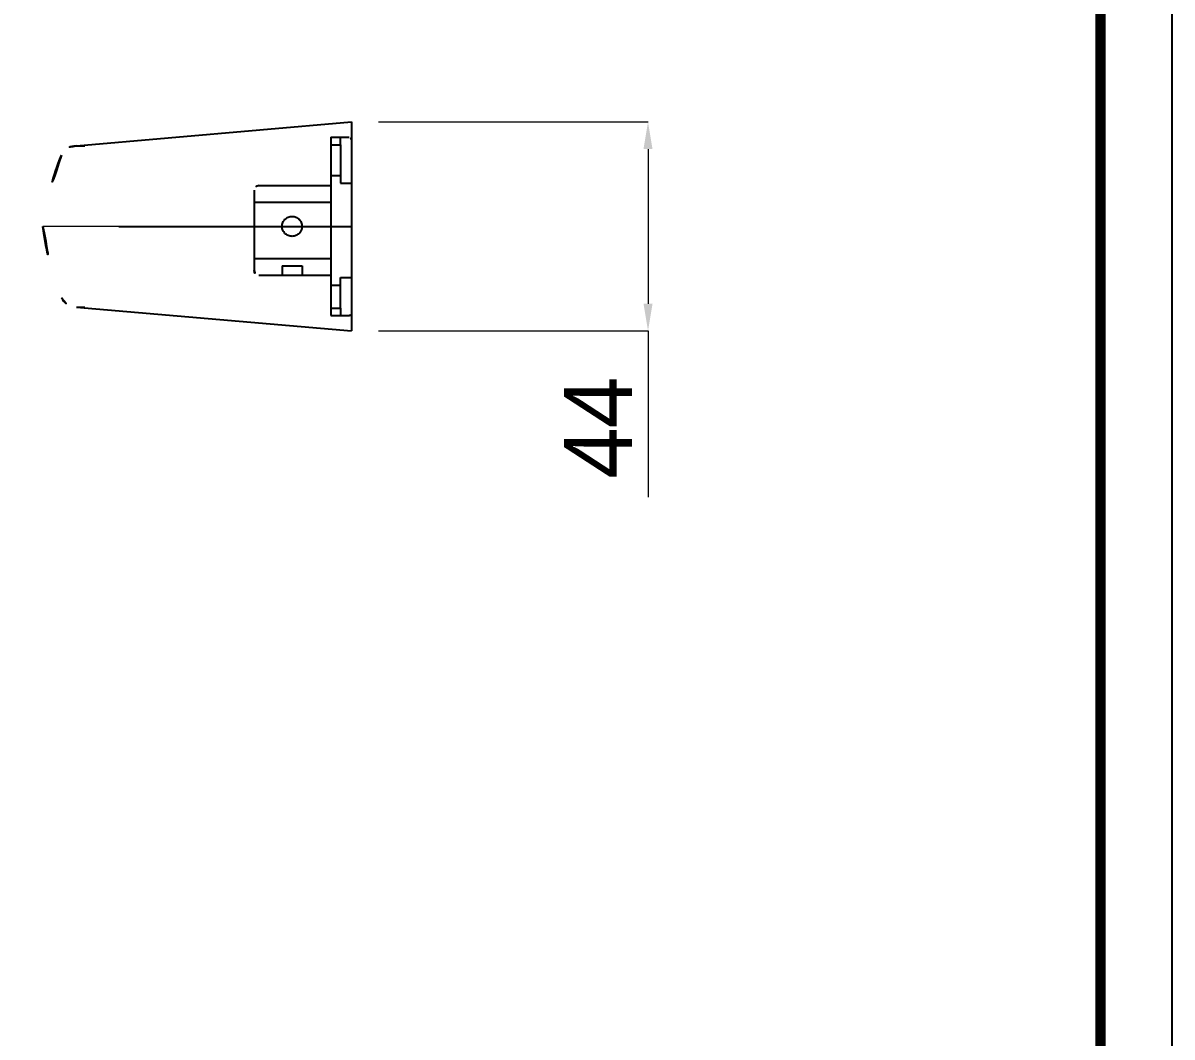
# Model space of a CAD drawing. Extents: x 16296677952 to 16296679688, y -37409618576 to -37409617304.
# Drawn here: x 16296679144.9 to 16296679314.3, y -37409617752.5 to -37409617603 of the extents above; entities that cross this region are included whole.
import ezdxf

# ---------------------------------------------------------------- set-up
doc = ezdxf.new("R2010")
doc.units = 0
doc.header["$LTSCALE"] = 10
doc.header["$MEASUREMENT"] = 0
doc.header["$PDMODE"] = 3
doc.header["$PDSIZE"] = -10
doc.linetypes.add('HIDDENX2', pattern=[0.75, 0.5, -0.25])
doc.layers.get('0').update_dxf_attribs({"linetype": 'CONTINUOUS'})
doc.layers.get('DEFPOINTS').update_dxf_attribs({"linetype": 'CONTINUOUS'})
doc.layers.add('Default', color=7, linetype='CONTINUOUS')
doc.styles.add('Daelim Dimension', font='')
doc.styles.get('Daelim Dimension').set_extended_font_data('NanumGothic')
doc.dimstyles.new('DEFAULT', dxfattribs={"dimscale": 2, "dimtxt": 2, "dimasz": 2, "dimexe": 0, "dimexo": 2, "dimgap": 1, "dimtad": 1, "dimdec": 1, "dimzin": 9, "dimdsep": 46, "dimtxsty": 'Daelim Dimension', "dimcen": 0.5, "dimclrd": 252, "dimclre": 252, "dimclrt": 3, "dimadec": 1, "dimazin": 0, "dimtfac": 1, "dimtdec": 1, "dimtix": 1, "dimtmove": 0, "dimatfit": 3, "dimfxl": 1, "dimtolj": 1, "dimtzin": 1, "dimlwd": 9, "dimlwe": 9, "dimarcsym": 0})

# ---------------------------------------------------------------- blocks, each defined once
blk = doc.blocks.new('*D14')
at = {"color": 5, "lineweight": 9, "transparency": 16777216}
for p, q in [((16296679197.33032, -37409617617.579498), (16296679237.057501, -37409617617.579498)), ((16296679237.057501, -37409617621.579498), (16296679237.057501, -37409617644.379501)), ((16296679197.33032, -37409617648.379501), (16296679237.057501, -37409617648.379501)), ((16296679237.057501, -37409617648.379501), (16296679237.057501, -37409617672.903107))]:
    blk.add_line(p, q, dxfattribs=at)
at = {"color": 5, "transparency": 16777216}
for points in [[(16296679236.390841, -37409617621.579498), (16296679237.724171, -37409617621.579498), (16296679237.057501, -37409617617.579498)], [(16296679236.390841, -37409617644.379501), (16296679237.724171, -37409617644.379501), (16296679237.057501, -37409617648.379501)]]:
    blk.add_solid(points, dxfattribs=at)
at = {"layer": 'DEFPOINTS', "color": 0, "transparency": 16777216}
for p in [(16296679193.33032, -37409617617.579498), (16296679193.33032, -37409617648.379501), (16296679237.057501, -37409617648.379501)]:
    blk.add_point(p, dxfattribs=at)
at = {"color": 7, "lineweight": 5, "transparency": 16777216, "insert": (16296679229.721319, -37409617662.712837), "char_height": 10, "attachment_point": 5, "rotation": 90, "style": 'Daelim Dimension'}
blk.add_mtext('\\A1;44', dxfattribs=at)
blk = doc.blocks.new('12121')
at = {"color": 1, "linetype": 'ByBlock', "lineweight": -3}
for p, q in [((910.27, 4687.65), (910.27, 4650.05)), ((910.27, 4687.65), (914.07, 4687.65)), ((914.57, 4687.15), (914.57, 4650.55)), ((894.07, 4676.45), (894.07, 4659.55)), ((895.07, 4677.45), (910.27, 4677.45)), ((895.07, 4658.55), (910.27, 4658.55)), ((910.27, 4650.05), (914.07, 4650.05)), ((910.27, 4650.05), (914.07, 4650.05)), ((910.27, 4650.05), (914.07, 4650.05))]:
    blk.add_line(p, q, dxfattribs=at)
at = {"color": 1, "linetype": 'HIDDENX2', "lineweight": -3}
for p, q in [((899.97, 4660.55), (904.17, 4660.55)), ((899.97, 4660.55), (899.97, 4658.55)), ((904.17, 4660.55), (904.17, 4658.55))]:
    blk.add_line(p, q, dxfattribs=at)
blk.add_circle((902.07, 4668.85), 2.1, dxfattribs=at)
at = {"color": 1, "linetype": 'ByBlock', "lineweight": -3}
for centre, radius, start, end in [((914.07, 4687.15), 0.5, 0, 90), ((895.07, 4676.45), 1, 90, 180), ((895.07, 4659.55), 1, 180, 270), ((914.07, 4650.55), 0.5, 270, 0)]:
    blk.add_arc(centre, radius, start, end, dxfattribs=at)
at = {"layer": 'Default', "color": 1, "linetype": 'HIDDENX2'}
for p, q in [((912.27, 4686.05), (912.27, 4687.65)), ((910.27, 4686.05), (912.27, 4686.05)), ((912.27, 4686.05), (912.27, 4677.95)), ((910.27, 4679.55), (912.27, 4679.55)), ((912.27, 4677.95), (914.57, 4677.95)), ((894.07, 4673.95), (910.27, 4673.95)), ((894.07, 4662.05), (910.27, 4662.05)), ((910.27, 4656.45), (912.27, 4656.45)), ((912.27, 4651.65), (912.27, 4658.05)), ((912.27, 4658.05), (914.57, 4658.05)), ((910.27, 4651.65), (912.27, 4651.65)), ((912.27, 4651.65), (912.27, 4650.05))]:
    blk.add_line(p, q, dxfattribs=at)

msp = doc.modelspace()

# ---------------------------------------------------------------- linework, layer by layer
for p, q in [((16296679152.804119, -37409617621.079498), (16296679193.33032, -37409617617.579498)), ((16296679193.33032, -37409617617.579498), (16296679193.33032, -37409617648.379501)), ((16296679152.804119, -37409617621.079498), (16296679154.05652, -37409617621.079498)), ((16296679152.804119, -37409617621.079498), (16296679154.05652, -37409617621.079498)), ((16296679159.030319, -37409617632.9795), (16296679193.33032, -37409617632.9795)), ((16296679152.804119, -37409617644.879501), (16296679154.05652, -37409617644.879501)), ((16296679152.804119, -37409617644.879501), (16296679193.33032, -37409617648.379501)), ((16296679152.804119, -37409617644.879501), (16296679154.05652, -37409617644.879501))]:
    msp.add_line(p, q)
at = {"lineweight": 5}
msp.add_line((16296679193.33032, -37409617632.9795), (16296679147.83032, -37409617632.9795), dxfattribs=at)
at = {"ltscale": 0.5}
msp.add_lwpolyline([(16296678663.308201, -37409617896.841537), (16296679314.308201, -37409617896.841537), (16296679314.308201, -37409617419.841537), (16296678663.308201, -37409617419.841537)], close=True, dxfattribs=at)
at = {"color": 5, "linetype": 'ByBlock', "lineweight": 200, "const_width": 1.5}
msp.add_lwpolyline([(16296678673.7764, -37409617876.416817), (16296679303.7764, -37409617876.416817), (16296679303.7764, -37409617430.916817), (16296678673.7764, -37409617430.916817)], close=True, dxfattribs=at)
for centre, radius, start, end in [((16296679152.804119, -37409617623.529503), 2.45, 90, 153.91104526), ((16296679192.314449, -37409617639.069687), 44.899084, 158.27758965, 172.20422351), ((16296679192.31444, -37409617626.889252), 44.899084, 187.79577649, 201.72241035), ((16296679152.804119, -37409617642.429497), 2.45, 206.08895474, 270)]:
    msp.add_arc(centre, radius, start, end)

# ---------------------------------------------------------------- block references
at = {"layer": 'Default', "xscale": 0.6999998092651367, "yscale": 0.7000007629394531, "zscale": 0.7}
msp.add_blockref('12121', (16296678553.13028, -37409620901.172539), dxfattribs=at)

# ---------------------------------------------------------------- dimensions: what is measured, and where the dimension line sits
at = {"lineweight": 5}
dim = msp.add_linear_dim(base=(16296679237.057501, -37409617648.379501), p1=(16296679193.33032, -37409617617.579498), p2=(16296679193.33032, -37409617648.379501), angle=90, text='44', dimstyle='DEFAULT', override={"dimtxt": 5, "dimclrd": 5, "dimclre": 5, "dimclrt": 7}, dxfattribs=at)
dim.commit()
dim.dimension.update_dxf_attribs({"geometry": '*D14', "text_midpoint": (16296679237.05751, -37409617662.712837), "dimtype": 160})

doc.saveas('drawing.dxf')
